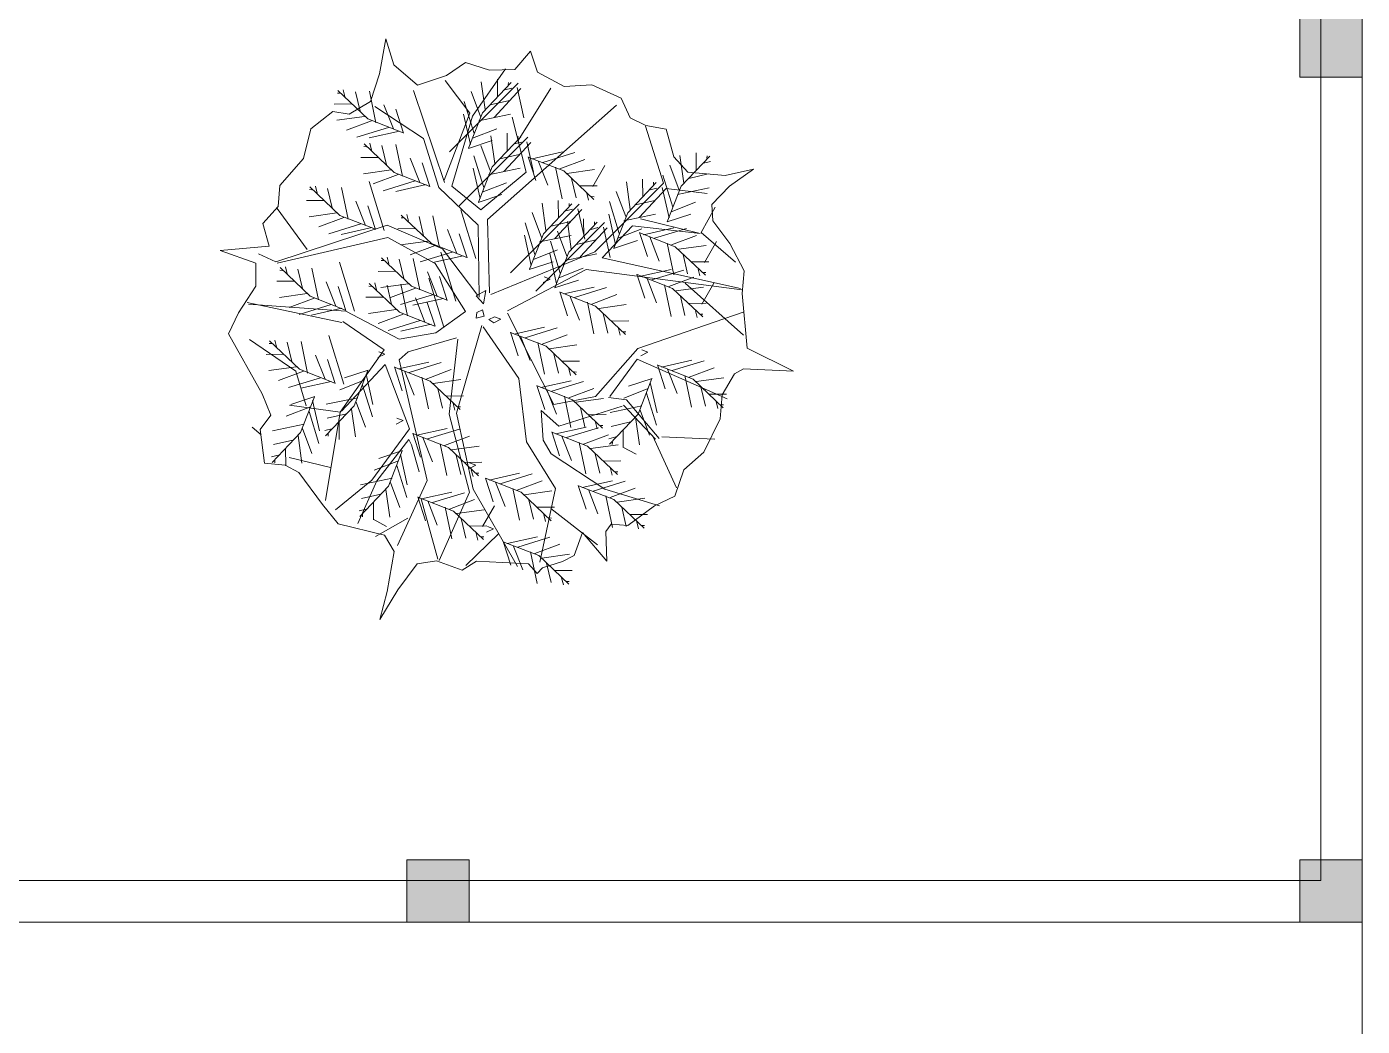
# Model space of a CAD drawing. Header units: millimetres. Extents: x 5357 to 201988, y -16345 to 109895.
# Drawn here: x 128372 to 134802, y 7386 to 12199 of the extents above; entities that cross this region are included whole.
import ezdxf

# ---------------------------------------------------------------- set-up
doc = ezdxf.new("R2010")
doc.units = ezdxf.units.MM
doc.linetypes.add('Double dash', pattern=[41.999998, 12, -6, 6, -6, 6, -6])
for name, color, linetype, lineweight in [('A-DETL-GENF', 92, 'Continuous', 9), ('A-DETL-GENF-5', 254, 'Continuous', 9), ('A-DETL-THIN', 151, 'Continuous', 9), ('A-FLOR', 192, 'Continuous', 9), ('A-WALL', 113, 'Continuous', 9), ('C-PROP-LINE', 91, 'Double dash', 18), ('G-IMPT', 8, 'Continuous', 9), ('L-PLNT', 71, 'Continuous', 9), ('S-COLS', 52, 'Continuous', 9), ('S-COLS-1', 253, 'Continuous', 5), ('S-COLS-4', 53, 'Continuous', 9), ('S-COLS-5', 52, 'Continuous', 18)]:
    doc.layers.add(name, color=color, linetype=linetype, lineweight=lineweight)

# ---------------------------------------------------------------- blocks, each defined once
blk = doc.blocks.new('M_Concrete-Rectangular-Column2 - 300x300-V265-TKCS_MB SÂN ĐƯỜNG NỘI BỘ')
at = {"layer": 'S-COLS-4'}
blk.add_hatch(color=256, dxfattribs=at).paths.add_polyline_path([(-150, -150), (150, -149.9), (150, 50.1), (-150, 50.1), (-150, -149.9)])
at = {"layer": 'S-COLS-5'}
for p, q in [((-150, 150), (150, 150)), ((-150, 50.1), (-150, 150)), ((150, 150), (150, 50.1)), ((-150, -150), (-150, 50.1)), ((150, 50.1), (150, -150)), ((150, -150), (-150, -150))]:
    blk.add_line(p, q, dxfattribs=at)
blk = doc.blocks.new('CAY GIANG HUONG - CAY GIANG HUONG_dwg-V876-TKCS_MB SÂN ĐƯỜNG NỘI BỘ')
at = {"layer": 'G-IMPT'}
for p, q in [((-171.6, 1068.3), (-368, 1382.8)), ((-205.4, 1202.8), (-164.3, 1385.4)), ((-25.6, 1205.9), (-187.5, 1380.5)), ((242.4, 999.8), (-171.1, 1412.8)), ((-90.8, 1372.2), (-131.8, 1382.4)), ((-111, 1403.7), (-111.7, 1417.4)), ((-46.7, 1330.2), (-45.6, 1436)), ((28.7, 1253.6), (51.8, 1419.9)), ((273.5, 814.7), (459.3, 1368.2)), ((871.8, 1331.6), (882.1, 1372.6)), ((-2.2, 1281.4), (-118.8, 1308.5)), ((55.7, 1211.5), (112.2, 1361.9)), ((94.9, 1109.2), (154.1, 1301.2)), ((685.1, 1174.6), (724.7, 1365)), ((781, 1243.1), (808.1, 1359.7)), ((829.8, 1287.5), (935.6, 1286.4)), ((903.4, 1351.8), (917.1, 1352.5)), ((66.3, 1185.5), (-124.1, 1225.1)), ((116.8, 1043.4), (157.8, 1226)), ((519.3, 1111.7), (566.3, 1255.4)), ((580.3, 1136.8), (637.6, 1282.9)), ((753.3, 1212.1), (919.6, 1189)), ((104.1, 1080.6), (-42, 1138)), ((608.8, 1146), (800.9, 1086.7)), ((711.2, 1185.2), (861.5, 1128.6)), ((-263.8, 877.6), (-222.8, 1060.3)), ((-84, 880.7), (-246, 1055.4)), ((184, 674.6), (-229.6, 1087.6)), ((-149.2, 1047), (-190.2, 1057.3)), ((-169.5, 1078.6), (-170.1, 1092.3)), ((-105.1, 1005.1), (-104, 1110.8)), ((-29.8, 928.5), (-6.7, 1094.8)), ((129.1, 1019.6), (-14.5, 1066.7)), ((543, 1124.1), (725.6, 1083.1)), ((712.4, 1009.5), (722.7, 1050.5)), ((-1306.7, 961.5), (-1307.3, 975.2)), ((-1242.3, 888), (-1241.2, 993.8)), ((-1167, 811.4), (-1143.9, 977.7)), ((-320, 935.5), (-512.1, 994.7)), ((-254.2, 957.4), (-436.8, 998.4)), ((-230.4, 969.7), (-277.5, 826.1)), ((-60.7, 956.2), (-177.3, 983.3)), ((-2.8, 886.4), (53.8, 1036.8)), ((36.4, 784), (95.6, 976.1)), ((525.7, 852.5), (565.3, 1042.9)), ((621.6, 921), (648.7, 1037.6)), ((670.4, 965.4), (776.2, 964.3)), ((744, 1029.7), (757.7, 1030.4)), ((-1286.4, 930), (-1327.4, 940.2)), ((-1140, 769.3), (-1083.4, 919.7)), ((-693.2, 916), (-620.6, 790.7)), ((-464.4, 869.3), (-630.7, 892.4)), ((-422.3, 896.3), (-572.7, 952.8)), ((-396.3, 906.9), (-435.9, 716.5)), ((-291.4, 944.7), (-348.8, 798.6)), ((7.8, 860.3), (-182.6, 899.9)), ((58.3, 718.3), (99.3, 900.9)), ((359.9, 789.6), (406.9, 933.3)), ((420.9, 814.7), (478.2, 960.8)), ((593.9, 890), (760.2, 866.9)), ((-1197.9, 839.2), (-1314.5, 866.3)), ((-1100.8, 667), (-1041.6, 859.1)), ((-984.5, 802.1), (-985.2, 815.8)), ((-920.2, 728.6), (-919.1, 834.4)), ((-844.9, 652), (-821.8, 818.3)), ((-492.2, 838.4), (-519.3, 721.8)), ((45.6, 755.5), (-100.5, 812.8)), ((449.4, 823.8), (641.5, 764.6)), ((551.8, 863.1), (702.2, 806.5)), ((634.7, 526), (725.1, 820.6)), ((-1129.4, 743.3), (-1319.8, 782.9)), ((-1078.9, 601.2), (-1037.9, 783.8)), ((-964.3, 770.6), (-1005.3, 780.8)), ((-817.9, 609.9), (-761.3, 760.3)), ((-541, 793.9), (-646.8, 795)), ((-614.5, 729.6), (-628.2, 729)), ((-583, 749.8), (-593.2, 708.8)), ((70.7, 694.5), (-73, 741.5)), ((383.6, 802), (566.3, 761)), ((852.8, 594), (892.4, 784.4)), ((948.7, 662.5), (975.8, 779.1)), ((1039.5, 751.1), (1049.8, 792.1)), ((1071.1, 771.3), (1084.8, 771.9)), ((-1091.6, 638.4), (-1237.7, 695.8)), ((-875.8, 679.8), (-992.4, 706.9)), ((-778.7, 507.6), (-719.4, 699.7)), ((-571.7, 474.1), (-530.7, 656.7)), ((-391.9, 477.2), (-553.8, 651.8)), ((-123.9, 271.1), (-537.4, 684.1)), ((-457.1, 643.5), (-498.1, 653.7)), ((-477.3, 675), (-478, 688.7)), ((-413, 601.5), (-411.9, 707.3)), ((-337.6, 524.9), (-314.5, 691.2)), ((84.2, 356.5), (174.6, 651)), ((687, 531.2), (734, 674.8)), ((748, 556.2), (805.3, 702.3)), ((997.5, 707), (1103.3, 705.9)), ((1098.1, 412.2), (1279.1, 657.8)), ((-1066.6, 577.4), (-1210.2, 624.5)), ((-807.3, 583.9), (-997.7, 623.5)), ((-756.8, 441.8), (-715.8, 624.4)), ((-276.5, 160.3), (-690, 573.3)), ((-629.9, 564.3), (-630.6, 578)), ((-565.6, 490.7), (-564.5, 596.5)), ((-490.3, 414.2), (-467.2, 580.5)), ((-368.6, 552.7), (-485.1, 579.8)), ((-310.7, 482.8), (-254.1, 633.2)), ((-271.4, 380.5), (-212.2, 572.6)), ((302.3, 424.4), (341.9, 614.8)), ((398.2, 492.9), (425.3, 609.5)), ((489, 581.5), (499.3, 622.5)), ((520.6, 601.7), (534.3, 602.4)), ((776.5, 565.4), (968.6, 506.2)), ((878.9, 604.6), (1029.3, 548.1)), ((921, 631.6), (1087.3, 608.5)), ((-1093.2, 439.5), (-1243.5, 496)), ((-990.8, 478.7), (-1182.9, 537.9)), ((-925, 500.6), (-1107.6, 541.6)), ((-962.3, 487.9), (-1019.6, 341.8)), ((-901.3, 512.9), (-948.3, 369.3)), ((-769.5, 479), (-915.6, 536.4)), ((-724.3, 363.3), (-683.3, 545.9)), ((-544.5, 366.4), (-706.5, 541.1)), ((-609.7, 532.7), (-650.7, 543)), ((-300, 456.8), (-490.5, 496.4)), ((-463.3, 372.1), (-406.7, 522.4)), ((-249.5, 314.7), (-208.5, 497.3)), ((136.5, 361.6), (183.5, 505.2)), ((197.5, 386.6), (254.8, 532.7)), ((447, 537.4), (552.8, 536.3)), ((710.7, 543.5), (893.4, 502.5)), ((-1364.1, 459.2), (-1291.4, 333.9)), ((-1135.3, 412.5), (-1301.6, 435.6)), ((-1067.1, 450.1), (-1106.7, 259.7)), ((-744.4, 418), (-888.1, 465.1)), ((-521.2, 441.9), (-637.8, 469)), ((-424.1, 269.7), (-364.8, 461.8)), ((-262.3, 351.9), (-408.3, 409.3)), ((328.4, 435), (478.8, 378.5)), ((370.5, 462), (536.8, 438.9)), ((-1211.8, 337.1), (-1317.6, 338.2)), ((-1163, 381.6), (-1190.1, 265)), ((-452.7, 346), (-643.1, 385.6)), ((-402.2, 203.9), (-361.2, 386.5)), ((-237.2, 290.9), (-380.8, 338)), ((160.2, 373.9), (342.9, 332.9)), ((203.5, 99.8), (293.9, 394.4)), ((226, 395.8), (418.1, 336.6)), ((421.6, 167.8), (461.2, 358.2)), ((517.5, 236.3), (544.6, 352.9)), ((608.3, 324.8), (618.5, 365.8)), ((639.9, 345), (653.5, 345.7)), ((813.6, 40.2), (904, 334.8)), ((-1285.4, 272.8), (-1299, 272.1)), ((-1253.8, 293), (-1264.1, 252)), ((-1077, 188.9), (-1227.4, 245.5)), ((-974.6, 228.1), (-1166.7, 287.3)), ((-908.8, 250), (-1091.5, 291)), ((-885.1, 262.3), (-932.1, 118.7)), ((-414.9, 241.2), (-561, 298.5)), ((255.7, 104.9), (302.8, 248.6)), ((316.7, 130), (374.1, 276.1)), ((566.3, 280.7), (672.1, 279.6)), ((1031.7, 108.2), (1071.3, 298.6)), ((1127.7, 176.7), (1154.7, 293.3)), ((1218.4, 265.2), (1228.7, 306.2)), ((1250, 285.4), (1263.7, 286.1)), ((-1526.7, -104.4), (-1175.8, 209.3)), ((-1347.9, 208.6), (-1275.2, 83.3)), ((-1119.1, 161.9), (-1285.4, 185)), ((-1050.9, 199.5), (-1090.5, 9.1)), ((-946.1, 237.3), (-1003.4, 91.2)), ((-510.7, 122.6), (-702.8, 181.8)), ((-445, 144.4), (-627.6, 185.4)), ((-389.8, 180.2), (-533.5, 227.2)), ((276.9, -56), (367.3, 238.5)), ((447.7, 178.4), (598, 121.8)), ((489.7, 205.3), (656, 182.2)), ((495, 11.9), (534.6, 202.3)), ((590.9, 80.4), (618, 197)), ((681.7, 169), (691.9, 210)), ((713.3, 189.2), (726.9, 189.9)), ((865.9, 45.3), (912.9, 189)), ((926.9, 70.4), (984.2, 216.5)), ((1176.5, 221.1), (1282.2, 220)), ((-1195.6, 86.6), (-1301.4, 87.7)), ((-1146.8, 131), (-1173.9, 14.4)), ((-613.1, 83.3), (-763.5, 139.9)), ((-587, 93.9), (-626.6, -96.5)), ((-482.2, 131.7), (-539.6, -14.4)), ((-421.2, 156.8), (-468.2, 13.1)), ((279.5, 117.3), (462.1, 76.3)), ((329.2, -50.9), (376.2, 92.7)), ((345.3, 139.1), (537.4, 79.9)), ((390.1, -25.9), (447.5, 120.2)), ((639.7, 124.9), (745.5, 123.8)), ((1459.8, 91.9), (890.6, -28.4)), ((1057.8, 118.8), (1208.2, 62.2)), ((1099.9, 145.8), (1266.2, 122.7)), ((-1269.2, 22.2), (-1282.9, 21.6)), ((-1237.6, 42.5), (-1247.9, 1.5)), ((-655.2, 56.4), (-821.5, 79.5)), ((-683, 25.4), (-710.1, -91.2)), ((521.1, 22.5), (671.4, -34)), ((563.2, 49.5), (729.4, 26.4)), ((889.7, 57.7), (1072.3, 16.7)), ((955.4, 79.6), (1147.5, 20.3)), ((-731.8, -19), (-837.5, -17.9)), ((-773.7, -63.1), (-784, -104.1)), ((-213.3, -119.6), (-405.4, -60.4)), ((-147.5, -97.7), (-330.1, -56.7)), ((352.9, -38.6), (535.5, -79.6)), ((418.7, -16.7), (610.8, -75.9)), ((-805.3, -83.3), (-819, -84)), ((-315.7, -158.8), (-466, -102.3)), ((-289.6, -148.2), (-329.2, -338.6)), ((-184.7, -110.4), (-242.1, -256.5)), ((-123.7, -85.4), (-170.8, -229)), ((877.8, -399.8), (968.2, -105.2)), ((1096, -331.8), (1135.6, -141.4)), ((1191.9, -263.3), (1219, -146.7)), ((1282.7, -174.8), (1292.9, -133.8)), ((1314.2, -154.6), (1327.9, -153.9)), ((-357.7, -185.8), (-524, -162.7)), ((-385.5, -216.7), (-412.6, -333.3)), ((991.1, -369.6), (1048.5, -223.5)), ((1240.7, -218.9), (1346.5, -220)), ((-1200.7, -357), (-1351, -300.4)), ((-1098.3, -317.7), (-1290.4, -258.5)), ((-1032.5, -295.8), (-1215.1, -254.8)), ((-1069.8, -308.6), (-1127.1, -454.6)), ((-1008.8, -283.5), (-1055.8, -427.1)), ((-434.3, -261.2), (-540.1, -260.1)), ((-476.3, -305.3), (-486.5, -346.3)), ((382.1, -368), (231.7, -311.4)), ((484.4, -328.7), (292.4, -269.5)), ((550.2, -306.9), (367.6, -265.9)), ((513, -319.6), (455.6, -465.7)), ((574, -294.5), (526.9, -438.2)), ((731.4, -314.7), (875.1, -361.8)), ((930.1, -394.7), (977.2, -251)), ((1122, -321.2), (1272.4, -377.8)), ((1164.1, -294.3), (1330.4, -317.4)), ((-1242.8, -383.9), (-1409.1, -360.8)), ((-1174.6, -346.3), (-1214.2, -536.8)), ((-965.2, -388), (-1006.2, -570.7)), ((-977.6, -364.3), (-833.9, -411.3)), ((-372.7, -441.7), (-564.8, -382.5)), ((-507.9, -325.5), (-521.5, -326.1)), ((-306.9, -419.8), (-489.5, -378.8)), ((340, -394.9), (173.7, -371.8)), ((408.1, -357.4), (368.5, -547.8)), ((743.8, -338.5), (702.8, -521.1)), ((756.5, -375.7), (902.6, -433.1)), ((953.9, -382.3), (1136.5, -423.3)), ((1019.7, -360.4), (1211.7, -419.7)), ((-1319.3, -459.3), (-1425.1, -458.2)), ((-1270.5, -414.9), (-1297.6, -531.4)), ((-943.4, -453.8), (-1002.6, -645.9)), ((-952.5, -425.3), (-806.5, -482.6)), ((-475, -481), (-625.4, -424.4)), ((-449, -470.3), (-488.6, -660.7)), ((-344.1, -432.6), (-401.5, -578.6)), ((-283.1, -407.5), (-330.2, -551.1)), ((263.4, -470.3), (157.6, -469.2)), ((312.2, -425.9), (285.1, -542.5)), ((765.7, -404.3), (706.4, -596.3)), ((794.3, -480.6), (984.7, -520.1)), ((1053.6, -474.1), (1197.2, -521.1)), ((-1392.9, -523.6), (-1406.6, -524.3)), ((-1361.3, -503.4), (-1371.6, -544.4)), ((-804, -525.8), (-996.8, -729.7)), ((-904.1, -556.2), (-960.7, -706.6)), ((-914.7, -530.1), (-724.3, -569.7)), ((-517.1, -507.9), (-683.4, -484.8)), ((-544.9, -538.9), (-572, -655.4)), ((189.9, -534.6), (176.2, -535.3)), ((221.4, -514.4), (211.2, -555.4)), ((804.9, -506.6), (748.3, -657)), ((831.9, -548.7), (808.8, -715)), ((900.1, -567.6), (1205.3, -525.6)), ((1065.9, -497.9), (1024.9, -680.5)), ((1078.6, -535.1), (1224.7, -592.4)), ((-877.2, -598.3), (-900.3, -764.6)), ((-846.2, -626), (-729.6, -653.1)), ((-593.7, -583.3), (-699.5, -582.2)), ((-635.7, -627.4), (-645.9, -668.4)), ((862.8, -576.5), (979.4, -603.6)), ((907.2, -625.3), (906.1, -731)), ((1087.8, -563.6), (1028.6, -755.7)), ((1116.4, -639.9), (1306.8, -679.5)), ((-1035.5, -715), (-1353.3, -730.1)), ((-1123.2, -1023.7), (-981.3, -712.2)), ((-801.8, -674.8), (-802.9, -780.6)), ((-757.7, -716.8), (-716.7, -727.1)), ((-564.8, -759.7), (-715.1, -703.2)), ((-667.2, -647.6), (-680.9, -648.3)), ((-462.4, -720.5), (-654.5, -661.3)), ((-396.6, -698.6), (-579.2, -657.6)), ((-433.9, -711.3), (-491.2, -857.4)), ((-372.9, -686.3), (-419.9, -829.9)), ((271.9, -767.9), (121.5, -711.3)), ((374.3, -728.6), (182.2, -669.4)), ((440, -706.8), (257.4, -665.8)), ((402.8, -719.5), (345.5, -865.6)), ((463.8, -694.4), (416.8, -838.1)), ((951.3, -667.2), (992.3, -677.5)), ((971.6, -698.8), (972.2, -712.5)), ((1127, -666), (1070.4, -816.4)), ((1154, -708.1), (1130.9, -874.4)), ((1429.5, -657), (1375.1, -704.2)), ((-881.4, -821), (-800.6, -777.1)), ((-606.9, -786.7), (-773.2, -763.6)), ((-737.5, -748.4), (-736.8, -762.1)), ((-538.7, -749.1), (-578.3, -939.5)), ((229.8, -794.8), (63.5, -771.7)), ((298, -757.3), (258.4, -947.7)), ((524.8, -798.8), (668.5, -845.9)), ((1184.9, -735.9), (1301.5, -763)), ((1229.3, -784.7), (1228.2, -890.4)), ((-683.4, -862.1), (-789.2, -861)), ((-634.6, -817.6), (-661.7, -934.2)), ((153.2, -870.2), (47.5, -869.1)), ((202.1, -825.8), (175, -942.4)), ((537.2, -822.6), (496.2, -1005.2)), ((549.9, -859.8), (696, -917.2)), ((958.6, -900.3), (1207.3, -839.6)), ((1273.4, -826.6), (1314.4, -836.9)), ((1293.7, -858.2), (1294.3, -871.9)), ((-757, -926.4), (-770.7, -927.1)), ((-725.4, -906.2), (-735.7, -947.2)), ((-62.9, -998), (-255, -938.8)), ((2.9, -976.2), (-179.7, -935.2)), ((26.6, -963.8), (-20.4, -1107.5)), ((79.7, -934.5), (66, -935.2)), ((111.3, -914.3), (101, -955.3)), ((559.1, -888.4), (499.8, -1080.4)), ((-724.2, -1081.9), (-874.5, -1025.3)), ((-621.8, -1042.6), (-813.9, -983.4)), ((-556, -1020.7), (-738.6, -979.7)), ((-593.3, -1033.5), (-650.6, -1179.5)), ((-532.3, -1008.4), (-579.3, -1152)), ((-207.4, -1064.2), (-373.7, -1041.1)), ((-165.3, -1037.3), (-315.6, -980.7)), ((-139.2, -1026.7), (-178.8, -1217.1)), ((-34.4, -988.9), (-91.7, -1135)), ((598.3, -990.7), (541.7, -1141.1)), ((587.7, -964.7), (778.1, -1004.3)), ((625.3, -1032.8), (602.2, -1199.1)), ((-766.3, -1108.8), (-932.6, -1085.7)), ((-698.1, -1071.2), (-737.7, -1261.7)), ((-235.1, -1095.2), (-262.2, -1211.8)), ((242.1, -1150.3), (91.7, -1093.8)), ((344.5, -1111.1), (152.4, -1051.9)), ((410.2, -1089.2), (227.6, -1048.2)), ((312, -1451.7), (413.9, -1089.2)), ((373, -1101.9), (315.7, -1248)), ((434, -1076.9), (387, -1220.5)), ((656.2, -1060.6), (772.8, -1087.7)), ((700.6, -1109.4), (699.5, -1215.2)), ((-842.8, -1184.2), (-948.6, -1183.1)), ((-794, -1139.8), (-821.1, -1256.3)), ((-367.5, -1146.6), (-647.7, -1366.7)), ((-283.9, -1139.6), (-389.7, -1138.5)), ((-357.5, -1203.9), (-371.2, -1204.6)), ((-325.9, -1183.7), (-336.2, -1224.7)), ((-28.8, -1130.6), (43.9, -1255.9)), ((200, -1177.3), (33.7, -1154.2)), ((268.2, -1139.7), (228.6, -1330.1)), ((744.7, -1151.3), (785.7, -1161.6)), ((765, -1182.9), (765.6, -1196.6)), ((-916.4, -1248.5), (-930, -1249.2)), ((-884.8, -1228.3), (-895.1, -1269.3)), ((123.4, -1252.7), (17.7, -1251.6)), ((172.2, -1208.2), (145.1, -1324.8)), ((493, -1206.1), (687.8, -1316.1)), ((621.1, -1255.5), (701.9, -1211.7)), ((-271.8, -1418.8), (-422.1, -1362.3)), ((-169.4, -1379.6), (-361.5, -1320.4)), ((-103.6, -1357.7), (-286.2, -1316.7)), ((-79.9, -1345.4), (-126.9, -1489)), ((-53, -1300.2), (144, -1490.2)), ((49.9, -1317), (36.2, -1317.6)), ((81.5, -1296.8), (71.2, -1337.8)), ((-313.9, -1445.8), (-480.2, -1422.7)), ((-245.7, -1408.2), (-285.3, -1598.6)), ((-140.9, -1370.4), (-198.2, -1516.5)), ((-390.4, -1521.2), (-496.2, -1520.1)), ((-341.6, -1476.7), (-368.7, -1593.3)), ((-464, -1585.5), (-477.6, -1586.2)), ((-432.4, -1565.3), (-442.7, -1606.3))]:
    blk.add_line(p, q, dxfattribs=at)
at = {"layer": 'G-IMPT', "flags": 128}
for points in [[(1326.9, 432.2), (1366.3, 567.4), (1272.5, 669.2), (1262.8, 795.8), (1120.4, 958.1), (1076.1, 1137.7), (943.8, 1242.6), (845.7, 1225.3), (718.4, 1301.6), (663.5, 1469.4), (626.4, 1679.9), (578.1, 1523.5), (435.5, 1399.7), (260.9, 1457.7), (145.9, 1536.1), (2.1, 1491), (-150.2, 1493.7), (-245.7, 1605.2), (-286.8, 1479.5), (-448.4, 1391.9), (-614.6, 1402), (-790.1, 1321.8), (-845.2, 1203.6), (-938.2, 1157.6), (-1060.9, 1135.9), (-1107.5, 969.9), (-1192.2, 876.1), (-1416.3, 856.3), (-1587.6, 895.1), (-1443, 792.4), (-1335.2, 683.1), (-1342.9, 583.2), (-1445.3, 446.7), (-1530.4, 283.8), (-1519.1, 147.6), (-1549.3, -183.2), (-1828.5, -321.2), (-1527.4, -307.6), (-1471.6, -337.2), (-1398.9, -462.5), (-1385.9, -608.2), (-1287.4, -807.9), (-1167.4, -915), (-1114.2, -1073.3), (-990.3, -1130.4), (-830.1, -1250.1), (-730.3, -1242.4), (-697.3, -1285.9), (-703.8, -1464.6), (-557.3, -1290.8), (-507.5, -1430), (-437.7, -1467.1), (-317.2, -1505), (-286, -1539), (-233.1, -1480.3), (80.3, -1464.5), (165.7, -1518.5), (320.1, -1461.7), (437.3, -1480.6), (553.5, -1637.6), (660.8, -1816), (618.2, -1646), (576, -1406.8), (634.4, -1307.7), (913.2, -1238.9), (1006.7, -1123.7), (1149.8, -930.8), (1230.6, -887), (1354.9, -874.9), (1382.5, -672.7), (1316.6, -585.7), (1370, -457.9), (1571.9, -96.8), (1511.5, 30.7), (1407.5, 189.9), (1408.5, 328.2), (1622.5, 405.3)], [(23.9, 164.3), (38.1, 83.9), (82.5, 133.2)], [(-66, -8.6), (-24.1, -30.1), (6, -9.9), (-29.1, 5.5)], [(34.4, 11), (82.2, -1.3), (77.4, 33.1), (43.6, 48)]]:
    blk.add_lwpolyline(points, close=True, dxfattribs=at)
for points in [[(-94.3, 1499.4), (104, 1214.5), (228.8, 791.8), (54.3, 649.7), (-219.6, 876.7), (-134.1, 1206.9)], [(127.4, 1021), (43.5, 1234.5), (-127.8, 1415.6)], [(274.4, 829.5), (119.5, 1232), (268.5, 1427.8)], [(520.7, 1113.5), (734.1, 1197.3), (915.2, 1368.7)], [(1.5, 150.1), (14.7, 591.2), (-763.3, 1280.1)], [(64.8, 125.3), (70.2, 557.6), (307.6, 784.5), (398, 1079.1), (690.9, 1272.3)], [(-6.2, 141.4), (-631.1, 398.2), (-1044.6, 811.2), (-936.9, 1152.9)], [(68.9, 695.9), (-15, 909.4), (-186.3, 1090.4)], [(361.3, 791.3), (574.7, 875.2), (755.8, 1046.5)], [(-1068.3, 578.9), (-1152.2, 792.3), (-1323.5, 973.4)], [(-231.9, 968), (-445.3, 884.1), (-626.4, 712.8)], [(-746.2, 419.5), (-830.1, 632.9), (-1001.4, 814)], [(-899.1, 604.3), (-1061.1, 778.9), (-1307.9, 747.7)], [(688.4, 532.9), (901.8, 616.8), (1082.9, 788.1)], [(-1477.6, 336), (-1272.1, 513.1), (-1356.2, 665.6)], [(-238.9, 292.4), (-322.8, 505.8), (-494.1, 686.9)], [(-1509.1, 176.7), (-676.7, 360.5), (-859.1, 553.2), (-1265.3, 507.1), (-906.9, 595.5)], [(-391.6, 181.6), (-475.5, 395), (-646.8, 576.1)], [(137.9, 363.3), (351.3, 447.2), (532.4, 618.5)], [(-902.7, 511.2), (-1116.1, 427.3), (-1297.2, 256)], [(72.6, 134.1), (284.5, 414.7), (617.5, 556.9), (1287.9, 337.8), (1391.8, 386.3)], [(1452.1, 83.2), (866.1, 40.1), (545.8, -129), (325.1, -89.5), (145.8, 38), (329.5, 328), (612.8, 482.9), (1280.2, 329)], [(257.2, 106.7), (470.6, 190.5), (651.7, 361.9)], [(-106, 42.4), (-580.2, 290.7), (-1516.9, 167.9)], [(-886.5, 260.6), (-1099.9, 176.7), (-1281, 5.4)], [(-326.5, 247.7), (-363.4, 233.5), (-321.6, 212.1)], [(867.3, 47.1), (1080.8, 130.9), (1261.8, 302.3)], [(330.6, -49.2), (544, 34.7), (725.1, 206)], [(-422.6, 155), (-636.1, 71.2), (-817.1, -100.2)], [(-106.9, 27.6), (-386, -521.3), (-635.1, -472.5), (-890.7, -183.7), (-1525.2, 34.8)], [(-301.2, -1470.5), (-396, -1027.6), (-220.1, -746.3), (-174.6, -365.1), (39.2, -54.9)], [(46.9, -46.2), (201.3, -573.1), (100.7, -1030.4), (-166, -1496.6)], [(883.8, -22.3), (635.5, -192.7), (900.1, -567.6), (989.4, -1099.3)], [(-125.2, -87.1), (-338.6, -171), (-519.7, -342.3)], [(193, -128.7), (244.1, -579.8), (121.2, -1048.5), (304.3, -1460.5)], [(200.7, -119.9), (490.7, -205), (545.3, -253.4), (377.6, -979), (554.8, -1370.1)], [(931.5, -392.9), (1145, -309.1), (1326.1, -137.7)], [(1104.2, -529.7), (1167.6, -320.6), (1446, -130)], [(-914.1, -192.6), (-951, -206.7), (-909.1, -228.2)], [(668.6, -203.6), (631.7, -217.7), (673.6, -239.2)], [(-721.6, -473.9), (-887.6, -248.9), (-1428.2, -488.2)], [(-1010.2, -285.2), (-1223.6, -369.1), (-1404.7, -540.4)], [(572.5, -296.2), (359.1, -380.1), (178, -551.4)], [(893.3, -561.6), (630, -281.5), (483.5, -666.9), (709, -975.9), (928.3, -1154.5)], [(733.2, -316.1), (817.1, -529.6), (988.4, -710.7)], [(-975.9, -365.7), (-892, -579.1), (-720.7, -760.2)], [(-1018.2, -726.4), (-823.6, -492.9), (-714.8, -480)], [(-284.6, -409.2), (-498, -493.1), (-679.1, -664.4)], [(1055.3, -475.5), (1139.2, -689), (1310.5, -870)], [(-1021.4, -1131), (-691.5, -1031.3), (-368.5, -817.8), (-320.2, -735.7), (-309.1, -558.2), (-415.8, -651.1), (-797.2, -531.8)], [(558.5, -603.5), (521.6, -617.7), (563.4, -639.1)], [(-374.3, -688), (-587.7, -771.9), (-768.8, -943.2)], [(462.4, -696.2), (248.9, -780), (67.9, -951.4)], [(793.5, -1238), (679.9, -981.3), (486.6, -732.1), (470.2, -764.4), (424, -926.5)], [(526.6, -800.2), (610.5, -1013.7), (781.8, -1194.8)], [(121.3, -872.9), (84.4, -887.1), (126.3, -908.5)], [(-533.7, -1010.1), (-747.1, -1094), (-928.2, -1265.3)], [(25.2, -965.5), (-188.2, -1049.4), (-369.3, -1220.8)], [(432.6, -1078.6), (219.1, -1162.5), (38.1, -1333.8)], [(14.8, -1254.5), (-22.1, -1268.6), (19.8, -1290.1)], [(-81.3, -1347.1), (-294.7, -1431), (-475.8, -1602.3)]]:
    blk.add_lwpolyline(points, dxfattribs=at)
blk = doc.blocks.new('CAY GIANG HUONG - CAY GIANG HUONG-2274019-TKCS_MB SÂN ĐƯỜNG NỘI BỘ')
at = {"extrusion": (0, 0, -1), "xscale": 0.8, "yscale": 0.8, "zscale": -0.8, "rotation": 180}
blk.add_blockref('CAY GIANG HUONG - CAY GIANG HUONG_dwg-V876-TKCS_MB SÂN ĐƯỜNG NỘI BỘ', (0, 0), dxfattribs=at)
blk = doc.blocks.new('Family - ___-1476882-TKCS_MB SÂN ĐƯỜNG NỘI BỘ')
at = {"layer": 'C-PROP-LINE'}
for p in [(134801.5, 40986.3), (89452.6, 7888.2)]:
    blk.add_line(p, (134801.5, 7888.2), dxfattribs=at)

msp = doc.modelspace()

# ---------------------------------------------------------------- hatches: boundary and pattern name
at = {"layer": 'A-DETL-GENF'}
h = msp.add_hatch(dxfattribs=at)
h.set_pattern_fill('FP_9', color=256, style=0, pattern_type=2)
h.set_pattern_definition([(90, (0, 0), (-395.131, 395.131), [104.775, -685.488]), (45, (0, 0), (-395.1313, 395.1313), [104.775, -454.025]), (135, (0, 0), (-395.1313, -395.1313), [104.775, -454.025])])
h.paths.add_polyline_path([(35003.5, 8088.2), (35003.5, 8188.2), (34703.5, 8188.2), (34703.5, 8088.2)])
h.paths.add_polyline_path([(134601.5, 8088.2), (134601.5, 8188.2), (134501.6, 8188.2), (134501.6, 8088.2)])
h.paths.add_polyline_path([(117301.6, 8088.2), (117601.6, 8088.2), (117601.6, 8188.2), (117301.6, 8188.2)])
h.paths.add_polyline_path([(121901.6, 8088.2), (121901.6, 8188.2), (121601.6, 8188.2), (121601.6, 8088.2)])
h.paths.add_polyline_path([(130201.6, 8088.2), (130501.6, 8088.2), (130501.6, 8188.2), (130201.6, 8188.2)])
h.paths.add_polyline_path([(43603.5, 8088.2), (43603.5, 8188.2), (43303.5, 8188.2), (43303.5, 8088.2)])
h.paths.add_polyline_path([(126201.6, 8088.2), (126201.6, 8188.2), (125901.6, 8188.2), (125901.6, 8088.2)])
h.paths.add_polyline_path([(39303.5, 8088.2), (39303.5, 8188.2), (39003.5, 8188.2), (39003.5, 8088.2)])
h.paths.add_polyline_path([(26303.5, 8088.2), (26403.5, 8088.2), (26403.5, 8188.2), (26303.5, 8188.2)])
h.paths.add_polyline_path([(30703.5, 8088.2), (30703.5, 8188.2), (30403.5, 8188.2), (30403.5, 8088.2)])
h.paths.add_polyline_path([(134601.5, 11956.3), (134601.5, 12256.3), (134501.6, 12256.3), (134501.6, 11956.3), (134585.7, 11956.3)])
h.paths.add_polyline_path([(134501.6, 16056.3), (134601.5, 16056.3), (134601.5, 16356.3), (134501.6, 16356.3)])
h.paths.add_polyline_path([(134601.5, 20156.3), (134601.5, 20456.3), (134501.6, 20456.3), (134501.6, 20156.3)])
h.paths.add_polyline_path([(57852.6, 23336.9), (57852.6, 23337.4), (57655.4, 23336.9)])
h.paths.add_polyline_path([(111452.6, 23336.9), (111450.6, 23337.4), (111452.6, 23336.9)])
h.paths.add_polyline_path([(99788.7, 23336.9), (99777.6, 23337.4), (99777.6, 23336.9), (99780.4, 23336.9)])
h.paths.add_polyline_path([(103252.6, 23336.9), (103250.6, 23337.4), (103251, 23336.9)])
h.paths.add_polyline_path([(86477.6, 23336.9), (86477.6, 23337.4), (86456.3, 23336.9)])
h.paths.add_polyline_path([(49652.6, 23336.9), (49652.6, 23337.4), (49454.2, 23336.9)])
h.paths.add_polyline_path([(134501.6, 24256.3), (134601.5, 24256.3), (134601.5, 24556.3), (134501.6, 24556.3)])
h.paths.add_polyline_path([(26303.5, 24256.3), (26403.5, 24256.3), (26403.5, 24556.3), (26303.5, 24556.3)])
h.paths.add_polyline_path([(44827.6, 24536.9), (44827.6, 24537.4), (44804.2, 24536.9)])
h.paths.add_polyline_path([(77102.6, 24536.9), (77102.6, 24537.4), (77101.7, 24536.9)])
h.paths.add_polyline_path([(134601.5, 28356.3), (134601.5, 28656.3), (134501.6, 28656.3), (134501.6, 28356.3)])
h.paths.add_polyline_path([(134585.7, 32456.3), (134601.5, 32456.3), (134601.5, 32756.3), (134501.6, 32756.3), (134501.6, 32456.3)])
h.paths.add_polyline_path([(134501.6, 36556.3), (134601.5, 36556.3), (134601.5, 36856.3), (134501.6, 36856.3)])
h.paths.add_polyline_path([(134593.4, 40586.3), (134601.5, 40586.3), (134601.5, 40886.3), (134501.6, 40886.3), (134501.6, 40586.3), (134589.3, 40586.3)])
h.paths.add_polyline_path([(106252.6, 53311.9), (106252.6, 53311.9), (106252.6, 53312)])
h.paths.add_polyline_path([(53452.6, 60235.3), (53452.7, 60235.3), (53452.6, 60435.3)])
h.paths.add_polyline_path([(107452.5, 60235.3), (107452.6, 60235.3), (107452.4, 60235.3)])
h.paths.add_polyline_path([(106252.6, 64058.6), (106252.6, 64058.6), (106252.6, 64158.6)])
h.paths.add_polyline_path([(105952.5, 69761.9), (105952.6, 69761.9), (105952.4, 69761.9)])
h.paths.add_polyline_path([(38152.6, 78836.9), (38152.6, 78836.9), (38152.6, 79036.9)])
h.paths.add_polyline_path([(97752.6, 84118.2), (98052.6, 84118.2), (98052.6, 84218.2), (97752.6, 84218.2)])
h.paths.add_polyline_path([(63052.6, 84118.2), (63052.6, 84218.2), (62752.6, 84218.2), (62752.6, 84118.2)])
h.paths.add_polyline_path([(102252.6, 84118.2), (102252.6, 84218.2), (101952.6, 84218.2), (101952.6, 84118.2), (102191.9, 84118.2)])
h.paths.add_polyline_path([(58952.6, 84118.2), (58952.6, 84218.2), (58652.6, 84218.2), (58652.6, 84118.2)])
h.paths.add_polyline_path([(85352.6, 84118.2), (85452.6, 84118.2), (85452.6, 84218.2), (85252.6, 84218.2), (85253.7, 84118.2), (85344.1, 84118.2)])
h.paths.add_polyline_path([(110652.6, 84118.2), (110652.6, 84218.2), (110352.6, 84218.2), (110352.6, 84118.2)])
h.paths.add_polyline_path([(50252.6, 84118.2), (50552.6, 84118.2), (50552.6, 84218.2), (50252.6, 84218.2)])
h.paths.add_polyline_path([(106452.6, 84118.2), (106452.6, 84218.2), (106152.6, 84218.2), (106152.6, 84118.2)])
h.paths.add_polyline_path([(54452.6, 84118.2), (54752.6, 84118.2), (54752.6, 84218.2), (54452.6, 84218.2)])
h.paths.add_polyline_path([(89352.6, 84118.2), (89652.6, 84118.2), (89652.6, 84218.2), (89352.6, 84218.2)])
h.paths.add_polyline_path([(114852.6, 84118.2), (114852.6, 84218.2), (114552.6, 84218.2), (114552.6, 84118.2)])
h.paths.add_polyline_path([(46052.6, 84118.2), (46352.6, 84118.2), (46352.6, 84218.2), (46052.6, 84218.2)])
h.paths.add_polyline_path([(93552.6, 84118.2), (93852.6, 84118.2), (93852.6, 84218.2), (93552.6, 84218.2)])
h.paths.add_polyline_path([(41852.6, 84118.2), (42152.6, 84118.2), (42152.6, 84218.2), (41852.6, 84218.2)])
h.paths.add_polyline_path([(118752.6, 84118.2), (119052.6, 84118.2), (119052.6, 84218.2), (118752.6, 84218.2)])
h.paths.add_polyline_path([(37952.6, 84118.2), (37952.6, 84218.2), (37652.6, 84218.2), (37652.6, 84118.2), (37809, 84118.2)])
h.paths.add_polyline_path([(123252.6, 84118.2), (123252.6, 84218.2), (122952.6, 84218.2), (122952.6, 84118.2), (122990.9, 84118.2)])
at = {"layer": 'A-DETL-GENF-5'}
h = msp.add_hatch(color=256, dxfattribs=at)
h.paths.add_polyline_path([(35003.5, 8088.2), (35003.5, 8188.2), (34703.5, 8188.2), (34703.5, 8088.2)])
h.paths.add_polyline_path([(134601.5, 8088.2), (134601.5, 8188.2), (134501.6, 8188.2), (134501.6, 8088.2)])
h.paths.add_polyline_path([(117301.6, 8088.2), (117601.6, 8088.2), (117601.6, 8188.2), (117301.6, 8188.2)])
h.paths.add_polyline_path([(121901.6, 8088.2), (121901.6, 8188.2), (121601.6, 8188.2), (121601.6, 8088.2)])
h.paths.add_polyline_path([(130201.6, 8088.2), (130501.6, 8088.2), (130501.6, 8188.2), (130201.6, 8188.2)])
h.paths.add_polyline_path([(43603.5, 8088.2), (43603.5, 8188.2), (43303.5, 8188.2), (43303.5, 8088.2)])
h.paths.add_polyline_path([(126201.6, 8088.2), (126201.6, 8188.2), (125901.6, 8188.2), (125901.6, 8088.2)])
h.paths.add_polyline_path([(39303.5, 8088.2), (39303.5, 8188.2), (39003.5, 8188.2), (39003.5, 8088.2)])
h.paths.add_polyline_path([(26303.5, 8088.2), (26403.5, 8088.2), (26403.5, 8188.2), (26303.5, 8188.2)])
h.paths.add_polyline_path([(30703.5, 8088.2), (30703.5, 8188.2), (30403.5, 8188.2), (30403.5, 8088.2)])
h.paths.add_polyline_path([(134601.5, 11956.3), (134601.5, 12256.3), (134501.6, 12256.3), (134501.6, 11956.3), (134585.7, 11956.3)])
h.paths.add_polyline_path([(134501.6, 16056.3), (134601.5, 16056.3), (134601.5, 16356.3), (134501.6, 16356.3)])
h.paths.add_polyline_path([(134601.5, 20156.3), (134601.5, 20456.3), (134501.6, 20456.3), (134501.6, 20156.3)])
h.paths.add_polyline_path([(57852.6, 23336.9), (57852.6, 23337.4), (57655.4, 23336.9)])
h.paths.add_polyline_path([(111452.6, 23336.9), (111450.6, 23337.4), (111452.6, 23336.9)])
h.paths.add_polyline_path([(99788.7, 23336.9), (99777.6, 23337.4), (99777.6, 23336.9), (99780.4, 23336.9)])
h.paths.add_polyline_path([(103252.6, 23336.9), (103250.6, 23337.4), (103251, 23336.9)])
h.paths.add_polyline_path([(86477.6, 23336.9), (86477.6, 23337.4), (86456.3, 23336.9)])
h.paths.add_polyline_path([(49652.6, 23336.9), (49652.6, 23337.4), (49454.2, 23336.9)])
h.paths.add_polyline_path([(134501.6, 24256.3), (134601.5, 24256.3), (134601.5, 24556.3), (134501.6, 24556.3)])
h.paths.add_polyline_path([(26303.5, 24256.3), (26403.5, 24256.3), (26403.5, 24556.3), (26303.5, 24556.3)])
h.paths.add_polyline_path([(44827.6, 24536.9), (44827.6, 24537.4), (44804.2, 24536.9)])
h.paths.add_polyline_path([(77102.6, 24536.9), (77102.6, 24537.4), (77101.7, 24536.9)])
h.paths.add_polyline_path([(134601.5, 28356.3), (134601.5, 28656.3), (134501.6, 28656.3), (134501.6, 28356.3)])
h.paths.add_polyline_path([(134585.7, 32456.3), (134601.5, 32456.3), (134601.5, 32756.3), (134501.6, 32756.3), (134501.6, 32456.3)])
h.paths.add_polyline_path([(134501.6, 36556.3), (134601.5, 36556.3), (134601.5, 36856.3), (134501.6, 36856.3)])
h.paths.add_polyline_path([(134593.4, 40586.3), (134601.5, 40586.3), (134601.5, 40886.3), (134501.6, 40886.3), (134501.6, 40586.3), (134589.3, 40586.3)])
h.paths.add_polyline_path([(106252.6, 53311.9), (106252.6, 53311.9), (106252.6, 53312)])
h.paths.add_polyline_path([(53452.6, 60235.3), (53452.7, 60235.3), (53452.6, 60435.3)])
h.paths.add_polyline_path([(107452.5, 60235.3), (107452.6, 60235.3), (107452.4, 60235.3)])
h.paths.add_polyline_path([(106252.6, 64058.6), (106252.6, 64058.6), (106252.6, 64158.6)])
h.paths.add_polyline_path([(105952.5, 69761.9), (105952.6, 69761.9), (105952.4, 69761.9)])
h.paths.add_polyline_path([(38152.6, 78836.9), (38152.6, 78836.9), (38152.6, 79036.9)])
h.paths.add_polyline_path([(97752.6, 84118.2), (98052.6, 84118.2), (98052.6, 84218.2), (97752.6, 84218.2)])
h.paths.add_polyline_path([(63052.6, 84118.2), (63052.6, 84218.2), (62752.6, 84218.2), (62752.6, 84118.2)])
h.paths.add_polyline_path([(102252.6, 84118.2), (102252.6, 84218.2), (101952.6, 84218.2), (101952.6, 84118.2), (102191.9, 84118.2)])
h.paths.add_polyline_path([(58952.6, 84118.2), (58952.6, 84218.2), (58652.6, 84218.2), (58652.6, 84118.2)])
h.paths.add_polyline_path([(85352.6, 84118.2), (85452.6, 84118.2), (85452.6, 84218.2), (85252.6, 84218.2), (85253.7, 84118.2), (85344.1, 84118.2)])
h.paths.add_polyline_path([(110652.6, 84118.2), (110652.6, 84218.2), (110352.6, 84218.2), (110352.6, 84118.2)])
h.paths.add_polyline_path([(50252.6, 84118.2), (50552.6, 84118.2), (50552.6, 84218.2), (50252.6, 84218.2)])
h.paths.add_polyline_path([(106452.6, 84118.2), (106452.6, 84218.2), (106152.6, 84218.2), (106152.6, 84118.2)])
h.paths.add_polyline_path([(54452.6, 84118.2), (54752.6, 84118.2), (54752.6, 84218.2), (54452.6, 84218.2)])
h.paths.add_polyline_path([(89352.6, 84118.2), (89652.6, 84118.2), (89652.6, 84218.2), (89352.6, 84218.2)])
h.paths.add_polyline_path([(114852.6, 84118.2), (114852.6, 84218.2), (114552.6, 84218.2), (114552.6, 84118.2)])
h.paths.add_polyline_path([(46052.6, 84118.2), (46352.6, 84118.2), (46352.6, 84218.2), (46052.6, 84218.2)])
h.paths.add_polyline_path([(93552.6, 84118.2), (93852.6, 84118.2), (93852.6, 84218.2), (93552.6, 84218.2)])
h.paths.add_polyline_path([(41852.6, 84118.2), (42152.6, 84118.2), (42152.6, 84218.2), (41852.6, 84218.2)])
h.paths.add_polyline_path([(118752.6, 84118.2), (119052.6, 84118.2), (119052.6, 84218.2), (118752.6, 84218.2)])
h.paths.add_polyline_path([(37952.6, 84118.2), (37952.6, 84218.2), (37652.6, 84218.2), (37652.6, 84118.2), (37809, 84118.2)])
h.paths.add_polyline_path([(123252.6, 84118.2), (123252.6, 84218.2), (122952.6, 84218.2), (122952.6, 84118.2), (122990.9, 84118.2)])
at = {"layer": 'S-COLS-1'}
for points in [[(134801.5, 7888.2), (134801.6, 7888.2), (134801.5, 8188.2), (134601.5, 8188.2), (134601.5, 8088.2), (134501.6, 8088.2), (134501.6, 7888.2), (134693.6, 7888.2)], [(130501.6, 7888.2), (130501.6, 8088.2), (130201.6, 8088.2), (130201.6, 7888.2)]]:
    msp.add_hatch(color=256, dxfattribs=at).paths.add_polyline_path(points)

# ---------------------------------------------------------------- linework, layer by layer
at = {"layer": 'A-DETL-THIN'}
for p, q in [((134601.5, 8088.2), (134601.5, 40986.3)), ((134801.5, 7888.2), (134801.5, 40986.3)), ((115103.5, 8088.2), (134601.5, 8088.2)), ((26103.5, 7888.2), (134801.5, 7888.2))]:
    msp.add_line(p, q, dxfattribs=at)
at = {"layer": 'A-FLOR'}
for p, q in [((134801.5, 8188.2), (134801.5, 11956.3)), ((130201.6, 8088.2), (126201.6, 8088.2)), ((134501.6, 8088.2), (130501.6, 8088.2)), ((134801.5, 7888.2), (26103.5, 7888.2)), ((134801.5, 315.8), (134801.5, 7888.2))]:
    msp.add_line(p, q, dxfattribs=at)
at = {"layer": 'A-WALL'}
for p, q in [((134601.5, 8188.2), (134601.5, 11956.3)), ((126201.6, 8088.2), (130201.6, 8088.2)), ((130501.6, 8088.2), (134501.6, 8088.2)), ((130201.6, 7888.2), (126201.6, 7888.2)), ((134501.6, 7888.2), (130501.6, 7888.2))]:
    msp.add_line(p, q, dxfattribs=at)
at = {"layer": 'S-COLS-5'}
for p, q in [((130501.6, 8188.2), (130201.6, 8188.2)), ((130201.6, 8188.2), (130201.6, 8088.2)), ((130501.6, 8088.2), (130501.6, 8188.2)), ((134601.5, 8188.2), (134501.6, 8188.2)), ((134501.6, 8188.2), (134501.6, 8088.2)), ((134801.6, 8188.2), (134601.5, 8188.2)), ((134801.6, 7888.2), (134801.6, 8188.2)), ((130201.6, 8088.2), (130201.6, 7888.2)), ((130501.6, 7888.2), (130501.6, 8088.2)), ((134501.6, 8088.2), (134501.6, 7888.2)), ((130201.6, 7888.2), (130501.6, 7888.2)), ((134501.6, 7888.2), (134801.6, 7888.2))]:
    msp.add_line(p, q, dxfattribs=at)

# ---------------------------------------------------------------- block references
at = {"layer": 'C-PROP-LINE'}
msp.add_blockref('Family - ___-1476882-TKCS_MB SÂN ĐƯỜNG NỘI BỘ', (0, 0), dxfattribs=at)
at = {"layer": 'L-PLNT', "rotation": 180}
msp.add_blockref('CAY GIANG HUONG - CAY GIANG HUONG-2274019-TKCS_MB SÂN ĐƯỜNG NỘI BỘ', (130601.5, 10796.9), dxfattribs=at)
at = {"layer": 'S-COLS', "rotation": 89.99999999999942}
msp.add_blockref('M_Concrete-Rectangular-Column2 - 300x300-V265-TKCS_MB SÂN ĐƯỜNG NỘI BỘ', (134651.6, 12106.3), dxfattribs=at)

doc.saveas('drawing.dxf')
